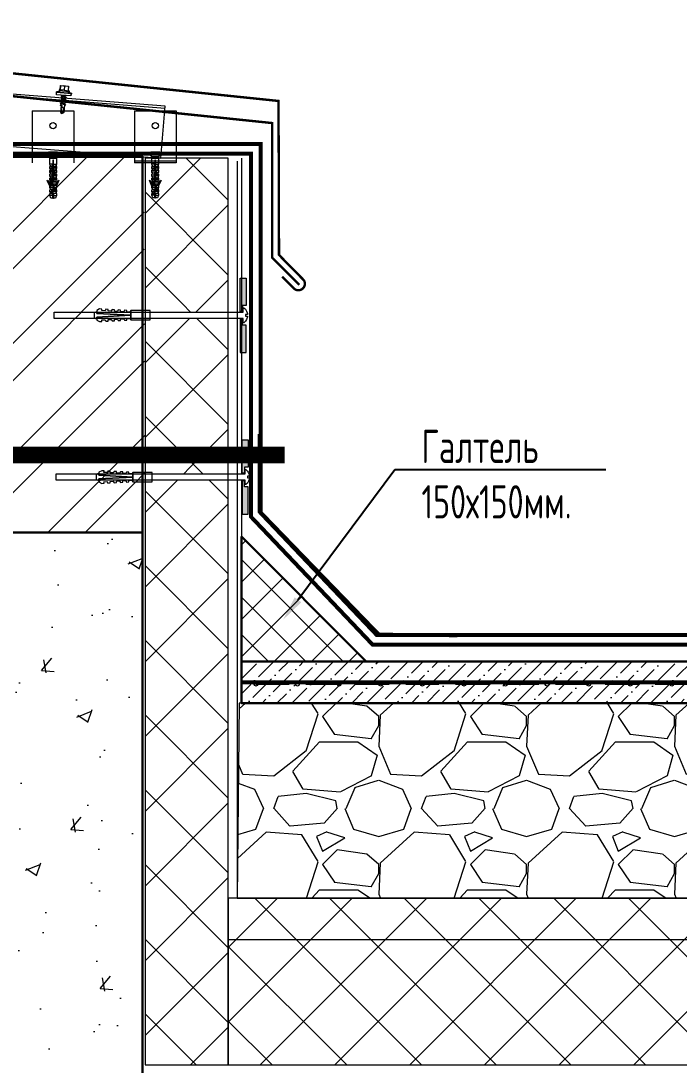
# Model space of a CAD drawing. Header units: millimetres. Extents: x -136099598 to 11807193, y 0 to 779331.
# Drawn here: x 825364 to 826155, y 372059 to 373313 of the extents above; entities that cross this region are included whole.
import ezdxf
from ezdxf import colors
from ezdxf.entities.mleader import LeaderData, LeaderLine
from ezdxf.math import Vec2, Vec3

# ---------------------------------------------------------------- set-up
doc = ezdxf.new("R2010")
doc.units = ezdxf.units.MM
doc.header["$MEASUREMENT"] = 0
doc.set_wipeout_variables(frame=1)
doc.linetypes.add('HIDDEN', pattern=[6, 4, -2])
doc.layers.get('0').update_dxf_attribs({"color": 250, "lineweight": 9})
doc.layers.add('!_Монтаж_Газобетон', color=7, linetype='Continuous', lineweight=13, true_color=0x07119c)
for name, color, linetype, lineweight in [('24_Фасад_разрез_тонкая', 7, 'Continuous', 9), ('_0', 250, 'Continuous', 9), ('TN-ГИДРОИЗОЛЯЦИЯ БИТУМАЯ ВЕРХНЯЯ', 32, 'Continuous', 15), ('TN-МЕТАЛЛ КОНСТРУКЦИИ', 162, 'Continuous', 35), ('АР_стены', 250, 'Continuous', 30), ('АР_Тонкие', 250, 'Continuous', 5), ('Уклоны в точках', 7, 'Continuous', 9), ('Штриховка', 7, 'Continuous', 5), ('Штриховка в сечении', 7, 'Continuous', 18)]:
    doc.layers.add(name, color=color, linetype=linetype, lineweight=lineweight)
doc.styles.add('ISOCPEUR', font='isocpeur.ttf', dxfattribs={"width": 0.7})

# ---------------------------------------------------------------- blocks, each defined once
blk = doc.blocks.new('*U1442')
at = {"ltscale": 20}
blk.add_circle((0, 0), 2.12, dxfattribs=at)
blk = doc.blocks.new('*U1443')
at = {"color": 0, "linetype": 'ByBlock', "lineweight": -2, "transparency": 16777216}
for p in [(0, 0), (50, 0), (100, 0), (150, 0), (200, 0), (250, 0), (300, 0), (350, 0), (400, 0), (450, 0), (500, 0), (550, 0), (600, 0), (650, 0), (700, 0), (750, 0), (800, 0), (850, 0), (900, 0), (950, 0), (1000, 0), (1050, 0), (1100, 0), (1150, 0), (1200, 0)]:
    blk.add_blockref('*U1442', p, dxfattribs=at)
blk = doc.blocks.new('УЗЕЛ общий')
at = {"layer": 'АР_Тонкие'}
ml = blk.add_multileader_mtext('Standard', dxfattribs=at)
ml.set_content('\\pxsm1,ql;Герметик', color=256, style='ISOCPEUR')
ml.set_leader_properties()
ml.build(insert=Vec2(0, 0))
ml.multileader.update_dxf_attribs({"text_left_attachment_type": 6, "text_right_attachment_type": 6, "dogleg_length": 100, "arrow_head_size": 13.711})
ctx = ml.context
ctx.base_point, ctx.char_height, ctx.arrow_head_size, ctx.landing_gap_size, ctx.plane_origin, ctx.plane_x_axis = Vec3(513.931, -789.01), 13.71091, 13.711, 1.371, Vec3(-822.154, -1577.032), Vec3(-1, 0)
ctx.left_attachment, ctx.right_attachment = 6, 6
notes = []
notes.append((ctx, [(1, (1, 1, 0), (519.416, -789.01), (-1, 0), 5.484, [(0, [(567.76, -890.503)], 0, [])])]))
ctx.mtext.insert, ctx.mtext.width, ctx.mtext.defined_height, ctx.mtext.flow_direction = Vec3(457.854, -771.186), 269.55726, 36.251, 5
ml = blk.add_multileader_mtext('Standard', dxfattribs=at)
ml.set_content('\\pxsm1,ql;Монтажная пена', color=256, style='ISOCPEUR')
ml.set_leader_properties()
ml.build(insert=Vec2(0, 0))
ml.multileader.update_dxf_attribs({"text_left_attachment_type": 6, "text_right_attachment_type": 6, "dogleg_length": 100, "arrow_head_size": 13.711})
ctx = ml.context
ctx.base_point, ctx.char_height, ctx.arrow_head_size, ctx.landing_gap_size, ctx.plane_origin, ctx.plane_x_axis = Vec3(510.292, -833.959), 13.71091, 13.711, 1.371, Vec3(-840.828, -1608.734), Vec3(-1, 0)
ctx.left_attachment, ctx.right_attachment = 6, 6
notes.append((ctx, [(1, (1, 1, 0), (515.776, -833.959), (-1, 0), 5.484, [(0, [(571.202, -930.364)], 0, [])])]))
ctx.mtext.insert, ctx.mtext.width, ctx.mtext.defined_height, ctx.mtext.flow_direction = Vec3(409.105, -817.506), 269.55726, 36.251, 5
ml = blk.add_multileader_mtext('Standard', dxfattribs=at)
ml.set_content('\\pxsm1,ql;Подоконная доска', color=256, style='ISOCPEUR')
ml.set_leader_properties()
ml.build(insert=Vec2(0, 0))
ml.multileader.update_dxf_attribs({"text_left_attachment_type": 6, "text_right_attachment_type": 6, "dogleg_length": 100, "arrow_head_size": 13.711})
ctx = ml.context
ctx.base_point, ctx.char_height, ctx.arrow_head_size, ctx.landing_gap_size, ctx.plane_origin, ctx.plane_x_axis = Vec3(296.687, -851.832), 13.71091, 13.711, 1.371, Vec3(-907.946, -1631.455), Vec3(-1, 0)
ctx.left_attachment, ctx.right_attachment = 6, 6
notes.append((ctx, [(1, (1, 1, 0), (302.171, -851.832), (-1, 0), 5.484, [(0, [(457.855, -895.689)], 0, [])])]))
ctx.mtext.insert, ctx.mtext.width, ctx.mtext.defined_height, ctx.mtext.flow_direction = Vec3(188.782, -835.379), 269.55726, 36.251, 5
for ctx, leaders in notes:
    for number, flags, end, landing, length, lines in leaders:
        leader = LeaderData()
        leader.index, (leader.has_last_leader_line, leader.has_dogleg_vector, leader.attachment_direction) = number, flags
        leader.last_leader_point, leader.dogleg_vector, leader.dogleg_length = Vec3(end), Vec3(landing), length
        for number, points, colour, breaks in lines:
            line = LeaderLine()
            line.index, line.vertices, line.color, line.breaks = number, Vec3.list(points), colors.encode_raw_color(colour), breaks
            leader.lines.append(line)
        ctx.leaders.append(leader)

msp = doc.modelspace()

# ---------------------------------------------------------------- hatches: boundary and pattern name
at = {"transparency": 33554687}
h = msp.add_hatch(dxfattribs=at)
h.set_pattern_fill('ANSI37', color=256, scale=20, angle=90)
h.set_pattern_definition([(135, (414901.797, 4066992.29), (-44.9012806, -44.9012806), []), (225, (414901.797, 4066992.29), (44.9012806, -44.9012806), [])])
h.paths.add_polyline_path([(826969.28, 372259.101), (825613.228, 372259.101), (825613.228, 372058.886), (826969.28, 372058.886)])
at = {"layer": 'Штриховка', "transparency": 33554636}
h = msp.add_hatch(dxfattribs=at)
h.set_pattern_fill('ANSI37', color=256, scale=20)
h.set_pattern_definition([(45, (943751.255, 413281.59), (-44.90128, 44.90128), []), (135, (943751.255, 413281.59), (-44.90128, -44.90128), [])])
h.paths.add_polyline_path([(825613.226, 373148.468), (825513.226, 373148.468), (825513.226, 372058.886), (825613.226, 372058.886)])
at = {"layer": 'Штриховка'}
h = msp.add_hatch(dxfattribs=at)
h.set_pattern_fill('AR-CONC', color=256)
h.set_pattern_definition([(50, (530952.47, 4032571.2), (182.184669, -15.9390855), [19.05, -209.55]), (355, (530952.47, 4032571.2), (-35.243421, 191.056845), [15.24, -167.640584]), (100.4514447, (530967.65, 4032569.86), (146.941247, 175.117752), [16.190009, -178.090245]), (46.1842, (530952.47, 4032622), (271.079041, -42.042328), [28.575, -314.325]), (96.635558, (530975.06, 4032618.5), (237.404134, 247.426125), [24.285023, -267.135608]), (351.184151, (530952.47, 4032622), (237.404134, 247.426125), [22.859967, -251.459732]), (21, (530977.87, 4032609.3), (151.614391, -102.265198), [19.05, -209.55]), (326, (530977.87, 4032609.3), (61.802028, 184.187966), [15.24, -167.64]), (71.451445, (530990.5, 4032600.77), (213.416419, 81.922769), [16.190009, -178.089938]), (37.5, (530952.47, 4032571.19), (3.0886033, 84.5550389), [0, -165.608, 0, -170.18, 0, -168.275]), (7.5, (530952.47, 4032571.19), (66.8196625, 100.1805748), [0, -97.028, 0, -161.798, 0, -64.135]), (327.5, (530895.825, 4032571.19), (135.5905952, -5.728744), [0, -63.5, 0, -198.12, 0, -262.89]), (317.5, (530870.42, 4032571.19), (148.1291814, 25.426491), [0, -82.55, 0, -131.572, 0, -186.69])])
h.paths.add_polyline_path([(825509.703, 372698.468), (825169.703, 372698.468), (825169.703, 371348.468), (825729.703, 371348.468), (825729.703, 371808.468), (825509.703, 371808.468)])
at = {"layer": 'Штриховка', "ltscale": 20}
h = msp.add_hatch(dxfattribs=at)
h.set_pattern_fill('ANSI37', color=256, scale=10)
h.set_pattern_definition([(45, (733774.57, 408259.162), (-22.45064, 22.45064), []), (135, (733774.57, 408259.162), (-22.45064, -22.45064), [])])
h.paths.add_polyline_path([(825779.06, 372543.683), (825629.06, 372693.683), (825629.06, 372543.683)])
h = msp.add_hatch(dxfattribs=at)
h.set_pattern_fill('ANSI36', color=256, scale=4)
h.set_pattern_definition([(45, (733774.57, 408295.725), (6.7351921, 24.6957043), [31.75, -6.35, 0, -6.35])])
h.paths.add_polyline_path([(826969.28, 372543.683), (825629.06, 372543.683), (825629.06, 372493.683), (826969.28, 372493.683)])
at = {"layer": 'Штриховка в сечении', "lineweight": 5, "transparency": 33554636}
h = msp.add_hatch(dxfattribs=at)
h.set_pattern_fill('GRAVEL', color=256, scale=7)
h.set_pattern_definition([(228.0127875, (432271.71, 4083052.037), (-1422.40000011, -1600.1999999), [23.920501, -2368.133855]), (184.969741, (432255.708, 4083034.257), (2133.599999156, 177.800010129), [41.04833, -4063.7834225]), (132.5104471, (432214.814, 4083030.701), (1778.00000075, -1955.799999317), [28.943706, -2865.430596]), (267.273689, (432145.472, 4082986.251), (177.800000372, 3555.999999981), [37.380316, -3700.65062]), (292.83365418, (432143.694, 4082948.913), (-889.000000074, 2133.599999969), [36.654359, -3628.786542]), (357.273689, (432157.918, 4082915.131), (-3555.999999981, 177.800000372), [37.380316, -3700.65062]), (37.69424047, (432195.256, 4082913.353), (-2311.399999898, -1778.000000133), [49.433556, -4893.918072]), (72.25532837, (432234.372, 4082943.579), (1244.600000335, 3911.599999894), [46.670366, -4620.367962]), (121.42956562, (432248.596, 4082988.029), (-1422.400000202, 2311.399999876), [37.50691, -3713.188199]), (175.2363583, (432229.038, 4083020.033), (1955.79999997, -177.80000031), [42.81993, -2098.1755865]), (222.3974378, (432186.366, 4083023.589), (-2133.599999932, -1955.8000000745), [55.375454, -5482.174076]), (138.81407483, (432321.494, 4082984.473), (-1244.599999925, 1066.80000009), [18.900318, -1871.139608]), (171.4692344, (432307.27, 4082996.919), (2311.400000062, -355.599999597), [35.957739, -3559.82473]), (225, (432271.71, 4083002.25), (-2e-14, -177.8), [25.144654, -226.302518]), (203.1985905, (432259.264, 4083023.59), (889.00000002, 355.59999994), [13.540892, -1340.543566]), (291.8014095, (432246.818, 4083018.255), (-177.80000004, 533.4), [19.149593, -938.332709]), (30.9637565, (432253.93, 4083000.475), (533.40000001, 355.59999998), [31.102376, -1005.640871]), (161.5650512, (432280.6, 4083016.477), (355.6, -177.8), [22.4901, -539.762868]), (16.38954033, (432143.694, 4083018.255), (1778, 533.4), [31.50616, -3119.117867]), (70.34617594, (432173.92, 4083027.145), (-711.200000065, -1955.799999977), [26.431926, -2616.7550975]), (293.1985905, (432280.6, 4083052.037), (-355.59999994, 889.00000002), [27.081607, -1327.002851]), (343.61045967, (432291.268, 4083027.145), (-1778.000000037, 533.399999876), [31.50616, -3119.117867]), (339.4439548, (432143.694, 4082908.02), (-889, 355.6), [30.382464, -1488.741402]), (294.7751406, (432172.142, 4082897.351), (-889.00000106, 1955.79999952), [25.457048, -2520.251537]), (66.8014095, (432282.378, 4082874.237), (355.59999994, 889.00000002), [27.081607, -1327.002851]), (17.35402464, (432293.046, 4082899.129), (-2311.399999954, -711.20000015), [29.804792, -2950.666319]), (69.4439548, (432195.256, 4082874.237), (-355.60000001, -889), [15.191232, -1503.932634]), (101.3099325, (432271.71, 4082874.237), (-177.8, 711.2), [9.066022, -897.5396475]), (165.9637565, (432269.93, 4082883.127), (533.4, -177.8), [36.654359, -696.433821]), (186.00900596, (432234.372, 4082892.017), (1777.99999999, 177.800000093), [33.96869, -3362.8955404]), (303.6900675, (432253.93, 4082984.473), (-177.8, 355.6), [25.642672, -615.424345]), (353.1572266, (432268.154, 4082963.137), (3022.600000019, -355.599999842), [44.768973, -4432.1206346]), (60.9453959, (432312.604, 4082957.803), (-711.20000002, -1244.59999999), [18.305577, -1812.257462]), (90, (432321.5, 4082973.8), (-177.8, 177.8), [10.668, -167.132]), (120.25643716, (432230.816, 4082897.351), (711.199999913, -1244.60000005), [24.700687, -2445.375854]), (48.0127875, (432218.37, 4082918.687), (1422.400000117, 1600.199999896), [47.841002, -2344.213354]), (0, (432250.37, 4082954.25), (177.8, 177.8), [46.228, -131.572]), (325.3048465, (432296.602, 4082954.247), (1778.000000674, -1244.599999038), [28.112669, -2783.152171]), (254.0546041, (432319.716, 4082938.245), (-177.79999999, -711.2), [25.888036, -1268.515503]), (207.64597536, (432312.604, 4082913.353), (-3378.200000124, -1777.999999764), [42.150157, -4172.87251]), (175.42607874, (432275.266, 4082893.795), (-2311.4, 177.8), [44.592062, -4414.609252])])
h.paths.add_polyline_path([(826971.959, 372493.683), (825626.382, 372493.683), (825623.703, 372259.101), (826969.28, 372259.101)])

# ---------------------------------------------------------------- linework, layer by layer
for p, q in [((825537.194, 373208.219), (825199.795, 373234.673)), ((825411.087, 373229.003), (825406.632, 373228.002)), ((825421.753, 373228.025), (825409.748, 373229.126)), ((825412.789, 373217.725), (825412.942, 373219.471)), ((825413.045, 373220.66), (825413.198, 373222.405)), ((825413.302, 373223.594), (825413.342, 373224.056)), ((825420.419, 373228.148), (825424.637, 373226.429)), ((825413.914, 373210.724), (825411.088, 373211.961)), ((825412.276, 373211.857), (825412.429, 373213.603)), ((825412.533, 373214.791), (825412.685, 373216.537)), ((825416.008, 373208.419), (825414.674, 373208.536)), ((825500.354, 373156.617), (825500.354, 373142.749)), ((825398.541, 373149.744), (825406.574, 373149.744)), ((825398.541, 373149.342), (825406.574, 373149.342)), ((825406.574, 373148.941), (825398.541, 373148.941)), ((825398.541, 373148.539), (825406.574, 373148.539)), ((825500.354, 373145.249), (825550.354, 373145.249)), ((825521.338, 373149.771), (825529.37, 373149.771)), ((825521.338, 373149.369), (825529.37, 373149.369)), ((825529.37, 373148.968), (825521.338, 373148.968)), ((825521.338, 373148.566), (825529.37, 373148.566)), ((825550.354, 373152.246), (825550.354, 373142.749)), ((825402.077, 373140.975), (825398.541, 373140.975)), ((825398.541, 373136.316), (825401.233, 373136.316)), ((825403.001, 373131.657), (825398.541, 373131.657)), ((825399.026, 373140.056), (825399.026, 373138.435)), ((825399.026, 373135.397), (825399.026, 373133.776)), ((825399.026, 373130.738), (825399.026, 373129.117)), ((825406.574, 373136.316), (825402.117, 373136.316)), ((825403.884, 373134.713), (825402.117, 373134.713)), ((825403.041, 373140.975), (825406.574, 373140.975)), ((825403.884, 373133.745), (825406.574, 373133.745)), ((825403.884, 373131.657), (825406.574, 373131.657)), ((825524.874, 373141.002), (825521.338, 373141.002)), ((825521.338, 373136.343), (825524.03, 373136.343)), ((825525.797, 373131.683), (825521.338, 373131.683)), ((825521.823, 373140.083), (825521.823, 373138.462)), ((825521.823, 373135.424), (825521.823, 373133.803)), ((825521.823, 373130.765), (825521.823, 373129.144)), ((825529.37, 373136.343), (825524.914, 373136.343)), ((825526.681, 373134.74), (825524.914, 373134.74)), ((825525.838, 373141.002), (825529.37, 373141.002)), ((825526.681, 373133.772), (825529.37, 373133.772)), ((825526.681, 373131.683), (825529.37, 373131.683)), ((825401.233, 373129.086), (825398.541, 373129.086)), ((825398.541, 373126.998), (825401.233, 373126.998)), ((825403.001, 373124.427), (825398.541, 373124.427)), ((825399.026, 373126.079), (825399.026, 373124.458)), ((825401.233, 373129.171), (825399.661, 373129.171)), ((825399.665, 373119.852), (825399.665, 373119.768)), ((825402.117, 373129.086), (825406.574, 373129.086)), ((825406.574, 373126.998), (825402.117, 373126.998)), ((825403.884, 373124.427), (825406.574, 373124.427)), ((825524.03, 373129.113), (825521.338, 373129.113)), ((825521.338, 373127.024), (825524.03, 373127.024)), ((825525.797, 373124.454), (825521.338, 373124.454)), ((825521.823, 373126.106), (825521.823, 373124.485)), ((825524.03, 373129.197), (825522.458, 373129.197)), ((825522.462, 373119.879), (825522.462, 373119.795)), ((825522.462, 373117.706), (825522.462, 373117.41)), ((825524.914, 373129.113), (825529.37, 373129.113)), ((825529.37, 373127.024), (825524.914, 373127.024)), ((825526.681, 373124.454), (825529.37, 373124.454)), ((825403.001, 373113.02), (825398.541, 373113.02)), ((825401.233, 373110.45), (825398.541, 373110.45)), ((825398.541, 373108.361), (825401.233, 373108.361)), ((825398.541, 373105.791), (825402.117, 373105.791)), ((825399.023, 373112.11), (825399.023, 373110.481)), ((825399.023, 373107.451), (825399.023, 373105.822)), ((825401.233, 373110.534), (825399.661, 373110.534)), ((825399.665, 373117.68), (825399.665, 373117.383)), ((825403.001, 373115.109), (825399.987, 373115.109)), ((825402.117, 373110.45), (825406.574, 373110.45)), ((825406.574, 373108.361), (825402.117, 373108.361)), ((825406.574, 373105.791), (825403.001, 373105.791)), ((825405.128, 373115.193), (825403.916, 373115.193)), ((825403.916, 373113.02), (825406.574, 373113.02)), ((825525.797, 373113.047), (825521.338, 373113.047)), ((825524.03, 373110.477), (825521.338, 373110.477)), ((825521.338, 373108.388), (825524.03, 373108.388)), ((825521.338, 373105.818), (825524.914, 373105.818)), ((825521.82, 373112.137), (825521.82, 373110.508)), ((825521.82, 373107.478), (825521.82, 373105.848)), ((825524.03, 373110.561), (825522.458, 373110.561)), ((825525.797, 373115.136), (825522.783, 373115.136)), ((825524.914, 373110.477), (825529.37, 373110.477)), ((825529.37, 373108.388), (825524.914, 373108.388)), ((825529.37, 373105.818), (825525.797, 373105.818)), ((825527.924, 373115.22), (825526.712, 373115.22)), ((825526.712, 373113.047), (825529.37, 373113.047)), ((825402.117, 373103.702), (825398.541, 373103.702)), ((825402.559, 373100.088), (825402.559, 373100.131)), ((825403.001, 373103.702), (825406.574, 373103.702)), ((825524.914, 373103.729), (825521.338, 373103.729)), ((825525.356, 373100.114), (825525.356, 373100.158)), ((825525.797, 373103.729), (825529.37, 373103.729))]:
    msp.add_line(p, q)
at = {"linetype": 'HIDDEN', "ltscale": 25}
for p, q in [((825377.557, 373205.222), (825427.557, 373205.222)), ((825377.557, 373205.222), (825377.557, 373142.722)), ((825427.557, 373205.222), (825427.557, 373142.722)), ((825500.354, 373205.249), (825550.354, 373205.249)), ((825500.354, 373205.249), (825500.354, 373156.617)), ((825550.354, 373205.249), (825550.354, 373152.246))]:
    msp.add_line(p, q, dxfattribs=at)
at = {"ltscale": 5}
msp.add_line((825550.354, 373142.748), (825500.354, 373142.748), dxfattribs=at)
for points in [[(825531.97, 373148.433), (825537.412, 373210.71), (825200.012, 373237.164), (825194.587, 373174.9)], [(825411.666, 373235.626), (825411.199, 373230.291)], [(825406.573, 373227.335), (825406.632, 373228.002), (825424.637, 373226.429), (825424.579, 373225.762)], [(825411.088, 373211.961), (825412.276, 373211.857), (825413.914, 373210.724), (825412.172, 373210.668)], [(825397.202, 373155.805), (825407.912, 373155.805), (825407.912, 373155.38), (825397.202, 373155.38)], [(825519.999, 373155.832), (825530.709, 373155.832), (825530.709, 373155.407), (825519.999, 373155.407)], [(825403.884, 373129.171), (825403.884, 373134.713)], [(825526.681, 373129.197), (825526.681, 373134.74)], [(826971.959, 372493.683), (825626.382, 372493.683), (825623.703, 372259.101), (826969.28, 372259.101)], [(826969.28, 372259.101), (825613.228, 372259.101), (825613.228, 372058.886), (826969.28, 372058.886)]]:
    msp.add_lwpolyline(points, close=True)
for points in [[(825411.306, 373231.511), (825411.666, 373235.626), (825416.334, 373235.218), (825415.867, 373229.883), (825421.869, 373229.358), (825421.753, 373228.026)], [(825416.334, 373235.218), (825421.002, 373234.81), (825420.535, 373229.475)], [(825424.079, 373223.118), (825424.312, 373225.785), (825424.079, 373223.118), (825406.607, 373224.644), (825406.84, 373227.312)], [(825415.867, 373229.883), (825409.866, 373230.407), (825409.748, 373229.125)], [(825416.858, 373218.156), (825416.706, 373216.416), (825417.797, 373215.117), (825416.602, 373215.221), (825412.685, 373216.537), (825411.6, 373217.829), (825417.797, 373215.117)], [(825417.115, 373221.09), (825416.963, 373219.35), (825418.053, 373218.051), (825416.858, 373218.156), (825412.942, 373219.471), (825411.857, 373220.763), (825418.053, 373218.051)], [(825416.963, 373219.35), (825413.045, 373220.66), (825411.857, 373220.763)], [(825417.343, 373223.706), (825417.219, 373222.285), (825418.31, 373220.985), (825417.115, 373221.09), (825413.198, 373222.405), (825412.113, 373223.698), (825418.31, 373220.985)], [(825417.219, 373222.285), (825413.302, 373223.594), (825412.113, 373223.698)], [(825416.602, 373215.221), (825416.45, 373213.482), (825417.54, 373212.183), (825416.346, 373212.287), (825412.429, 373213.603), (825411.344, 373214.895), (825417.54, 373212.183)], [(825416.45, 373213.482), (825412.533, 373214.791), (825411.344, 373214.895)], [(825412.172, 373210.668), (825411.54, 373203.434), (825413.424, 373201.926)], [(825416.706, 373216.416), (825412.789, 373217.725), (825411.6, 373217.829)], [(825412.006, 373208.769), (825413.87, 373210.219), (825414.674, 373208.536), (825414.874, 373203.16)], [(825416.346, 373212.287), (825415.541, 373203.084), (825413.424, 373201.926), (825414.874, 373203.16), (825415.541, 373203.084), (825416.124, 373209.753)], [(825396.05, 373153.078), (825396.05, 373154.042), (825409.064, 373154.042), (825409.064, 373153.078), (825406.574, 373150.547), (825406.574, 373140.975), (825406.092, 373139.734)], [(825398.541, 373150.547), (825396.05, 373153.078), (825409.064, 373153.078)], [(825399.025, 373139.725), (825398.541, 373140.975), (825398.541, 373150.547), (825406.574, 373150.547)], [(825403.001, 373138.489), (825403.001, 373145.987), (825402.117, 373145.987), (825402.117, 373139.372), (825401.233, 373139.372), (825401.233, 373133.83)], [(825518.847, 373153.104), (825518.847, 373154.068), (825531.861, 373154.068), (825531.861, 373153.104), (825529.37, 373150.574), (825529.37, 373141.002), (825528.889, 373139.761)], [(825521.338, 373150.574), (825518.847, 373153.104), (825531.861, 373153.104)], [(825521.822, 373139.752), (825521.338, 373141.002), (825521.338, 373150.574), (825529.37, 373150.574)], [(825525.797, 373138.515), (825525.797, 373146.013), (825524.914, 373146.013), (825524.914, 373139.399), (825524.03, 373139.399), (825524.03, 373133.856)], [(825398.541, 373138.404), (825400.952, 373138.404), (825400.952, 373138.489), (825399.661, 373138.489)], [(825399.025, 373135.066), (825398.541, 373136.316), (825398.541, 373138.404), (825399.026, 373138.447)], [(825399.025, 373130.407), (825398.541, 373131.657), (825398.541, 373133.745), (825399.026, 373133.788)], [(825398.541, 373133.745), (825400.952, 373133.745), (825403.001, 373133.745)], [(825403.001, 373130.05), (825403.001, 373133.83), (825399.661, 373133.83)], [(825406.092, 373140.065), (825406.092, 373138.435), (825405.453, 373138.489), (825402.117, 373138.489), (825402.117, 373134.709)], [(825402.117, 373138.404), (825403.041, 373138.404), (825406.574, 373138.404)], [(825403.884, 373119.852), (825403.884, 373125.395), (825402.117, 373125.395), (825402.117, 373129.171), (825405.453, 373129.171), (825406.092, 373129.117), (825406.092, 373130.747)], [(825406.092, 373135.406), (825406.092, 373133.776), (825405.453, 373133.83), (825403.884, 373133.83)], [(825406.092, 373138.446), (825406.574, 373138.404), (825406.574, 373136.316), (825406.092, 373135.075)], [(825406.092, 373133.787), (825406.574, 373133.745), (825406.574, 373131.657), (825406.092, 373130.416)], [(825521.338, 373138.431), (825523.749, 373138.431), (825523.749, 373138.515), (825522.458, 373138.515)], [(825521.822, 373135.093), (825521.338, 373136.343), (825521.338, 373138.431), (825521.823, 373138.474)], [(825521.822, 373130.434), (825521.338, 373131.683), (825521.338, 373133.772), (825521.823, 373133.814)], [(825521.338, 373133.772), (825523.749, 373133.772), (825525.797, 373133.772)], [(825525.797, 373130.077), (825525.797, 373133.856), (825522.458, 373133.856)], [(825528.888, 373140.091), (825528.888, 373138.462), (825528.25, 373138.515), (825524.914, 373138.515), (825524.914, 373134.736)], [(825524.914, 373138.431), (825525.838, 373138.431), (825529.37, 373138.431)], [(825526.681, 373119.879), (825526.681, 373125.422), (825524.914, 373125.422), (825524.914, 373129.197), (825528.25, 373129.197), (825528.888, 373129.144), (825528.888, 373130.773)], [(825528.888, 373135.432), (825528.888, 373133.803), (825528.25, 373133.856), (825526.681, 373133.856)], [(825528.889, 373138.473), (825529.37, 373138.431), (825529.37, 373136.343), (825528.889, 373135.102)], [(825528.889, 373133.814), (825529.37, 373133.772), (825529.37, 373131.683), (825528.889, 373130.442)], [(825399.987, 373115.193), (825399.987, 373115.109), (825399.079, 373115.109), (825399.079, 373113.955), (825395.485, 373121.661), (825396.432, 373122.103), (825399.693, 373115.109)], [(825399.025, 373125.748), (825398.541, 373126.998), (825398.541, 373129.086), (825399.026, 373129.129)], [(825403.001, 373122.339), (825399.665, 373122.339), (825399.665, 373122.74), (825398.541, 373122.74), (825398.541, 373124.427), (825399.026, 373124.47)], [(825401.233, 373105.875), (825401.233, 373111.418), (825403.001, 373111.418), (825403.001, 373115.193), (825399.987, 373115.193), (825399.987, 373117.198), (825399.665, 373117.383), (825398.541, 373118.032), (825398.541, 373119.768), (825399.505, 373119.852), (825398.541, 373122.339), (825398.541, 373122.74)], [(825399.661, 373124.511), (825403.001, 373124.511), (825403.001, 373120.736), (825401.233, 373120.736), (825401.233, 373115.193)], [(825399.665, 373122.339), (825399.665, 373119.852), (825401.233, 373119.852)], [(825401.233, 373119.768), (825399.665, 373119.768), (825399.665, 373117.68), (825401.233, 373117.68)], [(825403.001, 373130.054), (825401.233, 373130.054), (825401.233, 373124.511)], [(825403.916, 373110.534), (825403.916, 373116.077), (825402.117, 373116.077), (825402.117, 373119.852), (825405.61, 373119.852)], [(825402.117, 373117.68), (825405.962, 373117.68), (825406.574, 373118.032), (825406.574, 373119.768), (825402.117, 373119.768)], [(825406.092, 373126.088), (825406.092, 373124.458), (825405.453, 373124.511), (825403.884, 373124.511)], [(825406.574, 373119.768), (825405.61, 373119.852), (825406.574, 373122.339), (825403.884, 373122.339)], [(825405.421, 373115.109), (825408.682, 373122.103), (825409.629, 373121.661), (825406.574, 373115.109), (825406.574, 373113.02), (825406.092, 373111.779)], [(825406.092, 373129.128), (825406.574, 373129.086), (825406.574, 373126.998), (825406.092, 373125.757)], [(825406.092, 373124.469), (825406.574, 373124.427), (825406.574, 373122.74), (825406.574, 373122.339)], [(825522.783, 373115.22), (825522.783, 373115.136), (825521.876, 373115.136), (825521.876, 373113.982), (825518.282, 373121.688), (825519.229, 373122.129), (825522.49, 373115.136)], [(825521.822, 373125.775), (825521.338, 373127.024), (825521.338, 373129.113), (825521.823, 373129.155)], [(825525.797, 373122.365), (825522.462, 373122.365), (825522.462, 373122.767), (825521.338, 373122.767), (825521.338, 373124.454), (825521.823, 373124.496)], [(825524.03, 373105.902), (825524.03, 373111.445), (825525.797, 373111.445), (825525.797, 373115.22), (825522.783, 373115.22), (825522.783, 373117.224), (825522.462, 373117.41), (825521.338, 373118.059), (825521.338, 373119.795), (825522.301, 373119.879), (825521.338, 373122.365), (825521.338, 373122.767)], [(825522.458, 373124.538), (825525.797, 373124.538), (825525.797, 373120.763), (825524.03, 373120.763), (825524.03, 373115.22)], [(825522.462, 373122.365), (825522.462, 373119.879), (825524.03, 373119.879)], [(825524.03, 373119.795), (825522.462, 373119.795), (825522.462, 373117.706), (825524.03, 373117.706)], [(825525.797, 373130.081), (825524.03, 373130.081), (825524.03, 373124.538)], [(825526.712, 373110.561), (825526.712, 373116.104), (825524.914, 373116.104), (825524.914, 373119.879), (825528.406, 373119.879)], [(825524.914, 373117.706), (825528.759, 373117.706), (825529.37, 373118.059), (825529.37, 373119.795), (825524.914, 373119.795)], [(825528.888, 373126.114), (825528.888, 373124.485), (825528.25, 373124.538), (825526.681, 373124.538)], [(825529.37, 373119.795), (825528.406, 373119.879), (825529.37, 373122.365), (825526.681, 373122.365)], [(825528.759, 373117.706), (825527.924, 373117.224), (825527.924, 373115.22), (825527.924, 373115.136)], [(825528.218, 373115.136), (825531.479, 373122.129), (825532.426, 373121.688), (825529.37, 373115.136), (825529.37, 373113.047), (825528.889, 373111.806)], [(825528.889, 373129.155), (825529.37, 373129.113), (825529.37, 373127.024), (825528.889, 373125.783)], [(825528.889, 373124.496), (825529.37, 373124.454), (825529.37, 373122.767), (825529.37, 373122.365)], [(825399.022, 373111.779), (825398.541, 373113.02), (825398.541, 373115.109)], [(825399.022, 373107.12), (825398.541, 373108.361), (825398.541, 373110.45), (825399.023, 373110.492)], [(825402.117, 373100.489), (825399.746, 373100.489), (825398.541, 373103.702), (825398.541, 373105.791), (825399.023, 373105.833)], [(825406.092, 373112.11), (825406.092, 373110.481), (825405.453, 373110.534), (825402.117, 373110.534), (825402.117, 373106.759), (825403.001, 373106.759), (825403.001, 373100.088), (825402.117, 373100.088), (825402.117, 373105.875), (825399.661, 373105.875)], [(825406.092, 373107.451), (825406.092, 373105.822), (825405.453, 373105.875), (825403.001, 373105.875)], [(825406.092, 373105.833), (825406.574, 373105.791), (825406.574, 373103.702), (825405.369, 373100.489), (825403.001, 373100.489)], [(825406.574, 373115.109), (825405.128, 373115.109), (825403.916, 373115.109)], [(825405.962, 373117.68), (825405.128, 373117.198), (825405.128, 373115.193), (825405.128, 373115.109)], [(825406.092, 373110.492), (825406.574, 373110.45), (825406.574, 373108.361), (825406.092, 373107.12)], [(825521.819, 373111.806), (825521.338, 373113.047), (825521.338, 373115.136)], [(825521.819, 373107.147), (825521.338, 373108.388), (825521.338, 373110.477), (825521.819, 373110.519)], [(825524.914, 373100.516), (825522.542, 373100.516), (825521.338, 373103.729), (825521.338, 373105.818), (825521.819, 373105.86)], [(825528.888, 373112.137), (825528.888, 373110.508), (825528.25, 373110.561), (825524.914, 373110.561), (825524.914, 373106.786), (825525.797, 373106.786), (825525.797, 373100.114), (825524.914, 373100.114), (825524.914, 373105.902), (825522.458, 373105.902)], [(825528.888, 373107.478), (825528.888, 373105.848), (825528.25, 373105.902), (825525.797, 373105.902)], [(825528.889, 373105.86), (825529.37, 373105.818), (825529.37, 373103.729), (825528.165, 373100.516), (825525.797, 373100.516)], [(825529.37, 373115.136), (825527.924, 373115.136), (825526.712, 373115.136)], [(825528.889, 373110.519), (825529.37, 373110.477), (825529.37, 373108.388), (825528.889, 373107.147)]]:
    msp.add_lwpolyline(points)
msp.add_lwpolyline([(825417.04, 373235.156, 0.27246256), (825416.23, 373234.031, 0.27246256), (825415.628, 373235.279)], format="xyb")
at = {"const_width": 20}
msp.add_lwpolyline([(824949.716, 372791.636), (825680.876, 372791.636)], dxfattribs=at)
at = {"lineweight": 30}
msp.add_lwpolyline([(825629.06, 372693.683), (825629.06, 372543.683), (825779.06, 372543.683)], close=True, dxfattribs=at)
at = {"lineweight": 30, "ltscale": 20}
msp.add_lwpolyline([(826969.28, 372543.683), (825629.06, 372543.683), (825629.06, 372493.683), (826969.28, 372493.683)], close=True, dxfattribs=at)
for centre in [(825402.557, 373187.36), (825525.354, 373187.387)]:
    msp.add_circle(centre, 3.75)
for centre, radius, start, end in [((825412.922, 373234.314), 1.366, 113.76588, 174.729882), ((825419.536, 373233.736), 1.366, 355.281202, 56.245205), ((825439.323, 373210.86), 27.396, 184.376696, 199.032877), ((825393.987, 373148.97), 7.171, 45.00966, 63.369205), ((825411.127, 373148.97), 7.171, 116.630795, 134.99034), ((825516.784, 373148.997), 7.171, 45.00966, 63.369205), ((825533.924, 373148.997), 7.171, 116.630795, 134.99034), ((825695.39, 373259.153), 319.399, 201.893148, 202.196548), ((825439.687, 372656.86), 483.289, 94.750665, 94.826188), ((825695.39, 373254.494), 319.399, 201.893148, 202.196548), ((825439.687, 372652.201), 483.289, 94.750665, 94.826188), ((825695.39, 373249.835), 319.399, 201.893148, 202.196548), ((825110.237, 373258.945), 318.845, 337.803173, 338.108721), ((825110.237, 373254.286), 318.845, 337.803173, 338.108721), ((825110.237, 373249.627), 318.845, 337.803173, 338.108721), ((825818.187, 373259.18), 319.399, 201.893148, 202.196548), ((825562.484, 372656.887), 483.289, 94.750665, 94.826188), ((825818.187, 373254.521), 319.399, 201.893148, 202.196548), ((825562.484, 372652.228), 483.289, 94.750665, 94.826188), ((825818.187, 373249.862), 319.399, 201.893148, 202.196548), ((825233.034, 373258.972), 318.845, 337.803173, 338.108721), ((825233.034, 373254.313), 318.845, 337.803173, 338.108721), ((825233.034, 373249.654), 318.845, 337.803173, 338.108721), ((825439.687, 372647.542), 483.289, 94.750665, 94.826188), ((825695.39, 373245.176), 319.399, 201.893148, 202.196548), ((825439.687, 372642.883), 483.289, 94.750665, 94.826188), ((825110.237, 373244.968), 318.845, 337.803173, 338.108721), ((825562.484, 372647.569), 483.289, 94.750665, 94.826188), ((825818.187, 373245.202), 319.399, 201.893148, 202.196548), ((825562.484, 372642.91), 483.289, 94.750665, 94.826188), ((825233.034, 373244.995), 318.845, 337.803173, 338.108721), ((825697.045, 373231.868), 321.184, 201.892391, 202.195714), ((825438.941, 372637.811), 474.353, 94.74994, 94.827293), ((825697.045, 373227.209), 321.184, 201.892391, 202.195714), ((825438.941, 372633.152), 474.353, 94.74994, 94.827293), ((825110.188, 373231.01), 318.898, 337.803199, 338.108696), ((825110.188, 373226.351), 318.898, 337.803199, 338.108696), ((825819.841, 373231.895), 321.184, 201.892391, 202.195714), ((825561.737, 372637.837), 474.353, 94.74994, 94.827293), ((825819.841, 373227.236), 321.184, 201.892391, 202.195714), ((825561.737, 372633.178), 474.353, 94.74994, 94.827293), ((825232.985, 373231.037), 318.898, 337.803199, 338.108696), ((825232.985, 373226.378), 318.898, 337.803199, 338.108696)]:
    msp.add_arc(centre, radius, start, end)
at = {"layer": '24_Фасад_разрез_тонкая'}
msp.add_lwpolyline([(825629.061, 373148.468), (825629.06, 372493.683)], dxfattribs=at)
at = {"layer": 'TN-ГИДРОИЗОЛЯЦИЯ БИТУМАЯ ВЕРХНЯЯ', "color": 0, "linetype": 'HIDDEN', "ltscale": 10}
msp.add_line((825646.5, 372516.267), (826969.28, 372516.267), dxfattribs=at)
at = {"layer": 'TN-ГИДРОИЗОЛЯЦИЯ БИТУМАЯ ВЕРХНЯЯ', "color": 0, "linetype": 'HIDDEN', "ltscale": 10, "const_width": 4.788}
for points in [[(826969.28, 372575.529), (825791.611, 372575.529), (825652.027, 372722.219), (825652.026, 373165.551), (825097.194, 373165.551)], [(826969.28, 372563.937), (825786.64, 372563.937), (825640.435, 372717.585), (825640.434, 373153.959), (825097.194, 373153.959)], [(825888.775, 372575.188), (825794.288, 372575.774), (825650.859, 372723.87), (825650.859, 372816.912)], [(825629.06, 372518.683), (826958.479, 372518.683)]]:
    msp.add_lwpolyline(points, dxfattribs=at)
at = {"layer": 'TN-МЕТАЛЛ КОНСТРУКЦИИ', "color": 0}
msp.add_lwpolyline([(824969.499, 372978.838, 2.873, 2.873, 0), (824952.097, 372961.437, 2.873, 2.873, -0.79470044), (824941.264, 372972.27, 2.873, 2.873, 0), (824971.01, 373002.578, 2.873, 2.873, 0), (824971.01, 373289.985, 2.873, 2.873, 0), (825673.61, 373217.104, 2.873, 2.873, 0), (825674.209, 373032.071, 2.873, 2.873, 0), (825704.028, 373001.752, 2.873, 2.873, -0.81063959), (825693.195, 372990.919, 2.873, 2.873, 0), (825678.035, 373006.079, 0, 0, 0)], format="xyseb", dxfattribs=at)
at = {"layer": 'TN-МЕТАЛЛ КОНСТРУКЦИИ', "color": 0, "const_width": 2.873}
msp.add_lwpolyline([(825698.611, 372996.028), (825666.056, 373028.584), (825665.894, 373190.571), (824979.109, 373261.646), (824979.112, 372999.423), (824946.681, 372966.865)], dxfattribs=at)
at = {"layer": 'АР_стены', "color": 0, "ltscale": 100}
for p, q in [((825169.703, 372698.468), (825509.703, 372698.468)), ((825510.152, 372028.468), (825510.152, 372698.468))]:
    msp.add_line(p, q, dxfattribs=at)
at = {"layer": 'Уклоны в точках'}
msp.add_line((825513.228, 372058.886), (826969.28, 372058.886), dxfattribs=at)
msp.add_lwpolyline([(825613.228, 372209.55), (826969.28, 372209.55)], dxfattribs=at)

# ---------------------------------------------------------------- block references
msp.add_blockref('*U1443', (825646.5, 372516.149))
at = {"layer": '_0', "xscale": 18.233658215449, "yscale": 18.233658215449, "zscale": 18.233658215449}
msp.add_blockref('УЗЕЛ общий', (794076.627, 388966.184), dxfattribs=at)

# ---------------------------------------------------------------- leaders
ml = msp.add_multileader_mtext('Standard')
ml.set_content('Галтель \\P150х150мм. ', color=256, style='ISOCPEUR')
ml.set_leader_properties()
ml.build(insert=Vec2(0, 0))
ml.multileader.update_dxf_attribs({"text_left_attachment_type": 6, "text_right_attachment_type": 6, "arrow_head_size": 30})
ctx = ml.context
ctx.base_point, ctx.char_height, ctx.arrow_head_size, ctx.plane_origin = Vec3(825843.475, 372774.137), 40, 30, Vec3(825807.25, 372514.314)
ctx.left_attachment, ctx.right_attachment = 6, 6
notes = []
notes.append((ctx, [(0, (1, 1, 0), (825813.379, 372774.137), (1, 0), 30.096, [(0, [(825679.06, 372593.683)], 0, [])])]))
ctx.mtext.insert, ctx.mtext.flow_direction = Vec3(825845.475, 372822.137), 5
for ctx, leaders in notes:
    for number, flags, end, landing, length, lines in leaders:
        leader = LeaderData()
        leader.index, (leader.has_last_leader_line, leader.has_dogleg_vector, leader.attachment_direction) = number, flags
        leader.last_leader_point, leader.dogleg_vector, leader.dogleg_length = Vec3(end), Vec3(landing), length
        for number, points, colour, breaks in lines:
            line = LeaderLine()
            line.index, line.vertices, line.color, line.breaks = number, Vec3.list(points), colors.encode_raw_color(colour), breaks
            leader.lines.append(line)
        ctx.leaders.append(leader)

# ---------------------------------------------------------------- next in the draw order: wipeouts: each hides what was drawn before it
at = {"lineweight": 0}
msp.add_wipeout([(825400.163, 372959.608), (825403.908, 372955.863), (825631.142, 372955.863), (825631.142, 372950.513), (825632.034, 372950.513), (825633.871, 372952.381), (825635.126, 372954.493), (825636.38, 372957.676), (825636.492, 372958.717), (825633.817, 372958.717), (825633.817, 372960.5), (825636.492, 372960.5), (825636.38, 372961.541), (825635.126, 372964.723), (825633.871, 372966.836), (825632.034, 372968.704), (825631.142, 372968.704), (825631.142, 372963.354), (825403.908, 372963.354)], dxfattribs=at)
at = {"color": 1, "lineweight": 0}
msp.add_wipeout([(825402.604, 372765.225), (825406.349, 372761.48), (825633.583, 372761.48), (825633.583, 372756.129), (825634.475, 372756.129), (825636.313, 372757.998), (825637.567, 372760.11), (825638.821, 372763.292), (825638.934, 372764.333), (825636.258, 372764.333), (825636.258, 372766.117), (825638.934, 372766.117), (825638.821, 372767.157), (825637.567, 372770.34), (825636.313, 372772.452), (825634.475, 372774.321), (825633.583, 372774.321), (825633.583, 372768.97), (825406.349, 372768.97)], dxfattribs=at)

# ---------------------------------------------------------------- next in the draw order: hatches: boundary and pattern name
h = msp.add_hatch(color=256)
h.paths.add_polyline_path([(825634.709, 373004.195), (825627.575, 373004.195), (825627.575, 372964.245), (825630.25, 372964.245), (825630.25, 372971.379), (825634.709, 372971.379)])
h.paths.add_polyline_path([(825634.709, 372947.837), (825630.25, 372947.837), (825630.25, 372954.971), (825627.575, 372954.971), (825627.575, 372915.021), (825634.709, 372915.021)])
h = msp.add_hatch(color=256)
h.paths.add_polyline_path([(825637.15, 372809.812), (825630.016, 372809.812), (825630.016, 372769.862), (825632.691, 372769.862), (825632.691, 372776.996), (825637.15, 372776.996)])
h.paths.add_polyline_path([(825637.15, 372753.454), (825632.691, 372753.454), (825632.691, 372760.588), (825630.016, 372760.588), (825630.016, 372720.638), (825637.15, 372720.638)])

# ---------------------------------------------------------------- next in the draw order: linework, layer by layer
at = {"layer": '!_Монтаж_Газобетон', "linetype": 'ByBlock', "lineweight": 5, "ltscale": 40}
msp.add_line((825623.703, 373144.63), (825623.703, 372259.101), dxfattribs=at)
for points in [[(825630.25, 372964.245), (825627.575, 372964.245), (825627.575, 373004.195), (825634.709, 373004.195), (825634.709, 372971.379), (825630.25, 372971.379)], [(825630.25, 372954.971), (825627.575, 372954.971), (825627.575, 372915.021), (825634.709, 372915.021), (825634.709, 372947.837), (825630.25, 372947.837)], [(825632.691, 372769.862), (825630.016, 372769.862), (825630.016, 372809.812), (825637.15, 372809.812), (825637.15, 372776.996), (825632.691, 372776.996)], [(825632.691, 372760.588), (825630.016, 372760.588), (825630.016, 372720.638), (825637.15, 372720.638), (825637.15, 372753.454), (825632.691, 372753.454)]]:
    msp.add_lwpolyline(points, close=True)

# ---------------------------------------------------------------- next in the draw order: wipeouts: each hides what was drawn before it
at = {"lineweight": 0}
for points in [[(825519.372, 372953.99), (825519.372, 372965.226), (825495.963, 372965.226), (825495.963, 372953.99)], [(825521.813, 372759.607), (825521.813, 372770.843), (825498.405, 372770.843), (825498.405, 372759.607)]]:
    msp.add_wipeout(points, dxfattribs=at)

# ---------------------------------------------------------------- next in the draw order: linework, layer by layer
at = {"layer": '!_Монтаж_Газобетон', "linetype": 'ByBlock', "lineweight": 5, "ltscale": 40}
msp.add_lwpolyline([(825513.228, 372058.886), (825613.228, 372058.886), (825613.228, 373148.453), (825513.228, 373148.453)], close=True, dxfattribs=at)

# ---------------------------------------------------------------- next in the draw order: wipeouts: each hides what was drawn before it
at = {"lineweight": 0}
for points in [[(825495.963, 372965.226), (825494.93, 372963.405), (825491.19, 372963.601), (825491.288, 372965.471), (825488.483, 372965.618), (825487.45, 372963.797), (825483.71, 372963.993), (825483.808, 372965.863), (825481.003, 372966.01), (825479.97, 372964.189), (825476.229, 372964.385), (825476.327, 372966.255), (825473.522, 372966.402), (825472.489, 372964.581), (825468.749, 372964.777), (825468.847, 372966.647), (825466.042, 372966.794), (825465.009, 372964.973), (825461.269, 372965.169), (825461.367, 372967.039), (825458.562, 372967.186), (825455.191, 372965.488), (825454.995, 372961.748), (825495.816, 372959.608), (825454.995, 372957.469), (825455.191, 372953.729), (825458.562, 372952.03), (825461.367, 372952.177), (825461.269, 372954.047), (825465.009, 372954.243), (825466.042, 372952.422), (825468.847, 372952.569), (825468.749, 372954.439), (825472.489, 372954.635), (825473.522, 372952.814), (825476.327, 372952.961), (825476.229, 372954.831), (825479.97, 372955.027), (825481.003, 372953.206), (825483.808, 372953.353), (825483.71, 372955.223), (825487.45, 372955.419), (825488.483, 372953.598), (825491.288, 372953.745), (825491.19, 372955.615), (825494.93, 372955.811), (825495.963, 372953.99)], [(825498.405, 372770.843), (825497.372, 372769.022), (825493.632, 372769.218), (825493.73, 372771.088), (825490.924, 372771.235), (825489.891, 372769.414), (825486.151, 372769.61), (825486.249, 372771.48), (825483.444, 372771.627), (825482.411, 372769.806), (825478.671, 372770.002), (825478.769, 372771.872), (825475.964, 372772.019), (825474.931, 372770.198), (825471.19, 372770.394), (825471.288, 372772.264), (825468.483, 372772.411), (825467.45, 372770.59), (825463.71, 372770.786), (825463.808, 372772.656), (825461.003, 372772.803), (825457.632, 372771.104), (825457.436, 372767.364), (825498.258, 372765.225), (825457.436, 372763.086), (825457.632, 372759.345), (825461.003, 372757.647), (825463.808, 372757.794), (825463.71, 372759.664), (825467.45, 372759.86), (825468.483, 372758.039), (825471.288, 372758.186), (825471.19, 372760.056), (825474.931, 372760.252), (825475.964, 372758.431), (825478.769, 372758.578), (825478.671, 372760.448), (825482.411, 372760.644), (825483.444, 372758.823), (825486.249, 372758.97), (825486.151, 372760.84), (825489.891, 372761.036), (825490.924, 372759.215), (825493.73, 372759.362), (825493.632, 372761.232), (825497.372, 372761.428), (825498.405, 372759.607)]]:
    msp.add_wipeout(points, dxfattribs=at)

# ---------------------------------------------------------------- next in the draw order: wipeouts: each hides what was drawn before it
for points in [[(825454.995, 372957.469), (825495.816, 372959.608), (825454.995, 372961.748), (825455.079, 372963.354), (825453.829, 372963.354), (825451.956, 372962.417), (825451.956, 372956.799), (825453.829, 372955.863), (825455.079, 372955.863)], [(825457.436, 372763.086), (825498.258, 372765.225), (825457.436, 372767.364), (825457.52, 372768.97), (825456.27, 372768.97), (825454.397, 372768.034), (825454.397, 372762.416), (825456.27, 372761.48), (825457.52, 372761.48)]]:
    msp.add_wipeout(points, dxfattribs=at)

# ---------------------------------------------------------------- next in the draw order: hatches: boundary and pattern name
at = {"layer": 'Штриховка в сечении', "lineweight": 5, "transparency": 33554636}
h = msp.add_hatch(dxfattribs=at)
h.set_pattern_fill('ANSI32', color=256, scale=10)
h.set_pattern_definition([(45, (433395.97, 4065457.6), (-67.351921, 67.351921), []), (45, (433440.87, 4065457.6), (-67.351921, 67.351921), [])])
h.paths.add_polyline_path([(825511.69, 373150.144), (825168.165, 373150.144), (825169.703, 372698.468), (825513.228, 372698.468)])

# ---------------------------------------------------------------- next in the draw order: linework, layer by layer
for points in [[(825636.492, 372958.717), (825636.38, 372957.676), (825635.126, 372954.493), (825633.871, 372952.381), (825632.034, 372950.513), (825631.142, 372950.513), (825631.142, 372955.863), (825403.908, 372955.863), (825403.908, 372963.354), (825631.142, 372963.354), (825631.142, 372968.704), (825632.034, 372968.704), (825633.871, 372966.836), (825635.126, 372964.723), (825636.38, 372961.541), (825636.492, 372960.5), (825633.817, 372960.5), (825633.817, 372958.717), (825636.492, 372958.717)], [(825495.963, 372965.226), (825494.93, 372963.405), (825491.19, 372963.601), (825491.288, 372965.471), (825488.483, 372965.618), (825487.45, 372963.797), (825483.71, 372963.993), (825483.808, 372965.863), (825481.003, 372966.01), (825479.97, 372964.189), (825476.229, 372964.385), (825476.327, 372966.255), (825473.522, 372966.402), (825472.489, 372964.581), (825468.749, 372964.777), (825468.847, 372966.647), (825466.042, 372966.794), (825465.009, 372964.973), (825461.269, 372965.169), (825461.367, 372967.039), (825458.562, 372967.186), (825455.191, 372965.488), (825454.995, 372961.748), (825495.816, 372959.608), (825454.995, 372957.469), (825455.191, 372953.729), (825458.562, 372952.03), (825461.367, 372952.177), (825461.269, 372954.047), (825465.009, 372954.243), (825466.042, 372952.422), (825468.847, 372952.569), (825468.749, 372954.439), (825472.489, 372954.635), (825473.522, 372952.814), (825476.327, 372952.961), (825476.229, 372954.831), (825479.97, 372955.027), (825481.003, 372953.206), (825483.808, 372953.353), (825483.71, 372955.223), (825487.45, 372955.419), (825488.483, 372953.598), (825491.288, 372953.745), (825491.19, 372955.615), (825494.93, 372955.811), (825495.963, 372953.99)], [(825454.995, 372957.469), (825495.816, 372959.608), (825454.995, 372961.748), (825455.079, 372963.354), (825453.829, 372963.354), (825451.956, 372962.417), (825451.956, 372956.799), (825453.829, 372955.863), (825455.079, 372955.863)], [(825519.372, 372953.99), (825519.372, 372965.226), (825495.963, 372965.226), (825495.963, 372953.99), (825519.372, 372953.99)], [(825638.934, 372764.333), (825638.821, 372763.292), (825637.567, 372760.11), (825636.313, 372757.998), (825634.475, 372756.129), (825633.583, 372756.129), (825633.583, 372761.48), (825406.349, 372761.48), (825406.349, 372768.97), (825633.583, 372768.97), (825633.583, 372774.321), (825634.475, 372774.321), (825636.313, 372772.452), (825637.567, 372770.34), (825638.821, 372767.157), (825638.934, 372766.117), (825636.258, 372766.117), (825636.258, 372764.333), (825638.934, 372764.333)], [(825457.436, 372763.086), (825498.258, 372765.225), (825457.436, 372767.364), (825457.52, 372768.97), (825456.27, 372768.97), (825454.397, 372768.034), (825454.397, 372762.416), (825456.27, 372761.48), (825457.52, 372761.48)], [(825498.405, 372770.843), (825497.372, 372769.022), (825493.632, 372769.218), (825493.73, 372771.088), (825490.924, 372771.235), (825489.891, 372769.414), (825486.151, 372769.61), (825486.249, 372771.48), (825483.444, 372771.627), (825482.411, 372769.806), (825478.671, 372770.002), (825478.769, 372771.872), (825475.964, 372772.019), (825474.931, 372770.198), (825471.19, 372770.394), (825471.288, 372772.264), (825468.483, 372772.411), (825467.45, 372770.59), (825463.71, 372770.786), (825463.808, 372772.656), (825461.003, 372772.803), (825457.632, 372771.104), (825457.436, 372767.364), (825498.258, 372765.225), (825457.436, 372763.086), (825457.632, 372759.345), (825461.003, 372757.647), (825463.808, 372757.794), (825463.71, 372759.664), (825467.45, 372759.86), (825468.483, 372758.039), (825471.288, 372758.186), (825471.19, 372760.056), (825474.931, 372760.252), (825475.964, 372758.431), (825478.769, 372758.578), (825478.671, 372760.448), (825482.411, 372760.644), (825483.444, 372758.823), (825486.249, 372758.97), (825486.151, 372760.84), (825489.891, 372761.036), (825490.924, 372759.215), (825493.73, 372759.362), (825493.632, 372761.232), (825497.372, 372761.428), (825498.405, 372759.607)], [(825521.813, 372759.607), (825521.813, 372770.843), (825498.405, 372770.843), (825498.405, 372759.607), (825521.813, 372759.607)]]:
    msp.add_lwpolyline(points, close=True)
at = {"layer": 'АР_стены', "color": 0, "ltscale": 100}
msp.add_lwpolyline([(825169.703, 372698.468), (825510.152, 372698.468), (825510.152, 373150.144), (825169.703, 373150.144)], close=True, dxfattribs=at)

doc.saveas('drawing.dxf')
